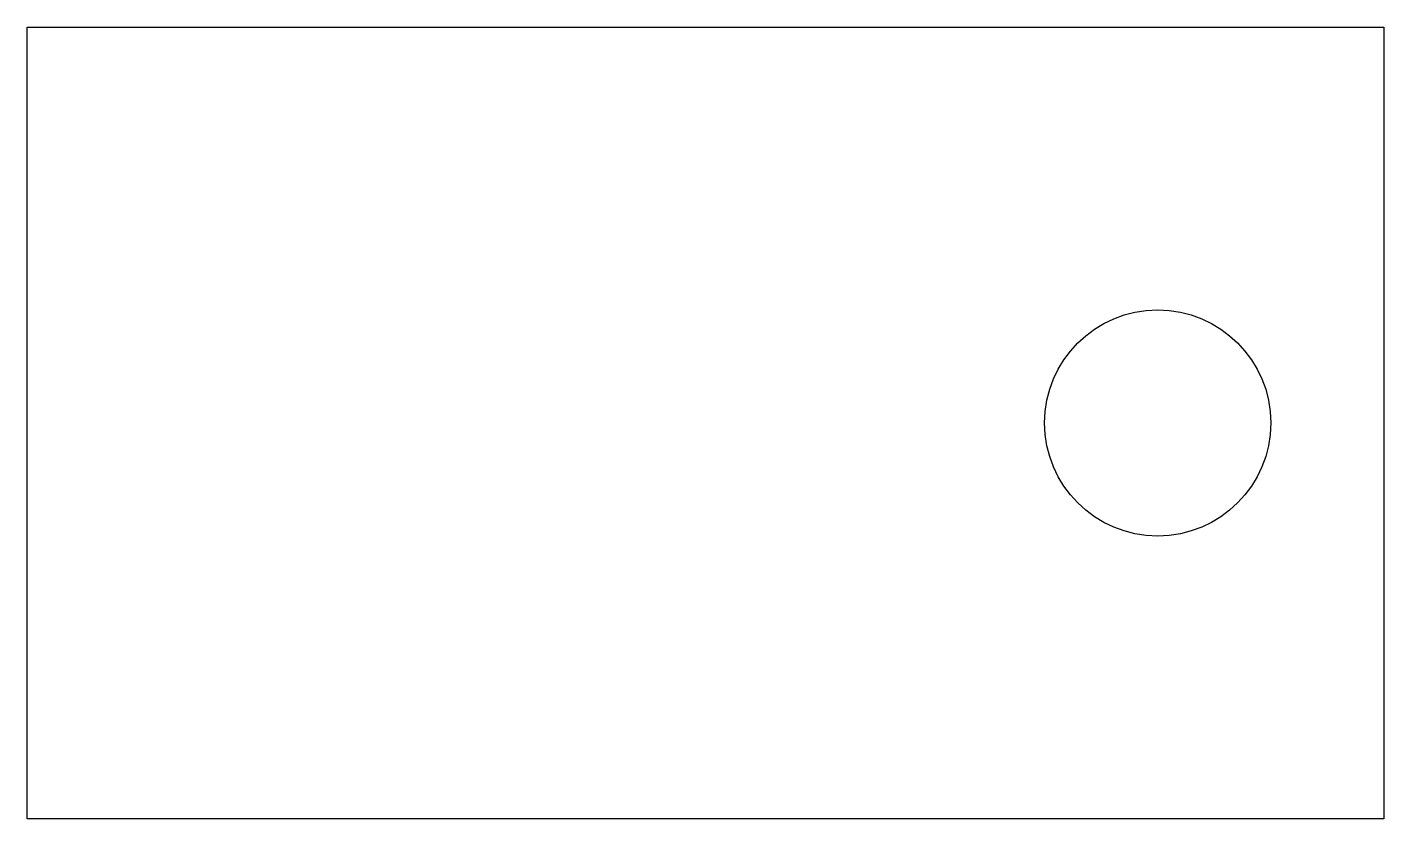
# Model space of a CAD drawing. Header units: inches. Extents: x 59 to 179, y 70 to 140.
import ezdxf

# ---------------------------------------------------------------- set-up
doc = ezdxf.new("R2010")
doc.units = ezdxf.units.IN
doc.header["$MEASUREMENT"] = 0

msp = doc.modelspace()

# ---------------------------------------------------------------- linework, layer by layer
msp.add_lwpolyline([(58.53, 140.42), (178.53, 140.42), (178.53, 70.42), (58.53, 70.42)], close=True)
msp.add_circle((158.53, 105.42), 10)

doc.saveas('drawing.dxf')
